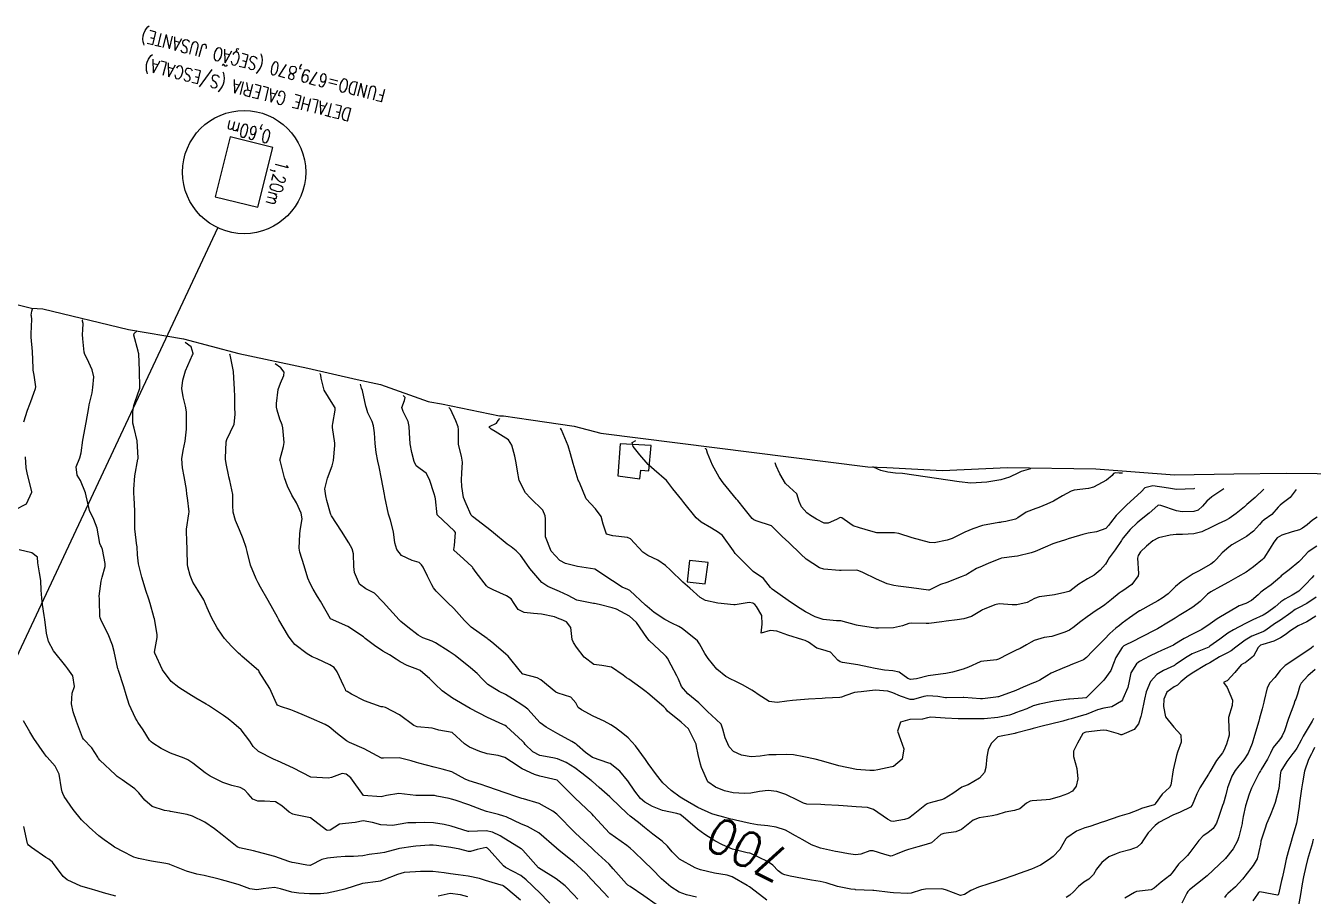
# Model space of a CAD drawing. Header units: metres. Extents: x 292545 to 299085, y 7450245 to 7463078.
# Drawn here: x 294397.5 to 294543.8, y 7462889 to 7462987.9 of the extents above; entities that cross this region are included whole.
import ezdxf
from ezdxf.enums import TextEntityAlignment as Align

# ---------------------------------------------------------------- set-up
doc = ezdxf.new("R2010")
doc.units = ezdxf.units.M
doc.linetypes.add('CONTINUO', pattern=[0])
for name, color, linetype in [('Area', 45, 'Continuous'), ('Cotas', 45, 'Continuous'), ('Curvas de Nivel 1m', 11, 'Continuous'), ('Curvas de Nivel 5m', 15, 'Continuous'), ('Edificações', 30, 'Continuous'), ('TEXTO', 45, 'Continuous')]:
    doc.layers.add(name, color=color, linetype=linetype)
doc.styles.add('ROMANS', font='romans', dxfattribs={"height": 0.2})
doc.styles.add('Style-STANDARD', font='STANDARD.shx')

msp = doc.modelspace()

# ---------------------------------------------------------------- linework, layer by layer
at = {"layer": 'Area'}
msp.add_polyline3d([(294394.2, 7462956.77, 695.41), (294398.17, 7462955.8, 693.97), (294399.43, 7462955.7, 694.21), (294409.19, 7462953.35, 696), (294415.43, 7462952.29, 697.08), (294421.71, 7462950.64, 697.96), (294429.56, 7462948.99, 699.71), (294435.18, 7462947.68, 708.13), (294437.82, 7462947.13, 702.59), (294443.23, 7462945.2, 702.52), (294443.41, 7462945.15, 702.93), (294444.75, 7462944.92, 702.47), (294451.34, 7462943.57, 703.69), (294451.79, 7462943.55, 703.84), (294454.92, 7462943.09, 704.79), (294459.82, 7462942.38, 704.98), (294462.86, 7462941.58, 705.54), (294493.19, 7462937.77, 708.47), (294495.36, 7462937.7, 714.99), (294501.69, 7462937.33, 716.15), (294509.09, 7462937.67, 708.37), (294519.13, 7462937.53, 707.79), (294528.05, 7462936.86, 707.13), (294534.79, 7462936.95, 713.58), (294540.73, 7462937.02, 704.06), (294547.81, 7462936.96, 722.73)], dxfattribs=at)
at = {"layer": 'Curvas de Nivel 1m', "flags": 128}
for points, elevation in [([(294397.29, 7462942.88), (294397.71, 7462944.18), (294397.96, 7462944.87), (294398.07, 7462945.2), (294398.42, 7462946.12), (294398.62, 7462946.67), (294398.64, 7462946.86), (294398.45, 7462948.18), (294398.35, 7462948.76), (294398.35, 7462948.86), (294398.35, 7462948.97), (294398.28, 7462950.86), (294398.13, 7462952.49), (294398.12, 7462952.87), (294398.18, 7462954.53), (294398.15, 7462954.87), (294398.13, 7462955), (294398.18, 7462955.45), (294398.26, 7462955.72)], 694), ([(294463.75, 7462888.82), (294462.52, 7462890.1), (294461.77, 7462890.91), (294461.19, 7462891.53), (294460.57, 7462892.13), (294459.79, 7462892.82), (294458.11, 7462894.16), (294457.82, 7462894.41), (294455.83, 7462896.18), (294454.51, 7462896.87), (294453.84, 7462897.16), (294452.1, 7462897.98), (294451.85, 7462898.07), (294451.24, 7462898.24), (294449.86, 7462898.59), (294449.35, 7462898.77), (294447.87, 7462899.33), (294446.31, 7462899.86), (294445.88, 7462900), (294445.63, 7462900.06), (294444.24, 7462900.32), (294443.94, 7462900.39), (294443.88, 7462900.4), (294443.82, 7462900.4), (294441.88, 7462900.39), (294441.84, 7462900.39), (294439.89, 7462900.64), (294438.49, 7462900.39), (294437.88, 7462900.27), (294435.88, 7462900.42), (294434.45, 7462902.43), (294433.91, 7462902.83), (294433.45, 7462902.9), (294432.25, 7462902.46), (294431.9, 7462902.39), (294429.9, 7462902.49), (294427.92, 7462903.5), (294426.12, 7462904.35), (294425.93, 7462904.43), (294425.66, 7462904.54), (294423.94, 7462905.4), (294423.34, 7462905.97), (294422.99, 7462906.57), (294421.97, 7462907.87), (294421.17, 7462908.59), (294420.52, 7462909.13), (294419.99, 7462909.51), (294418.27, 7462910.63), (294418, 7462910.8), (294416.83, 7462911.47), (294416.02, 7462911.96), (294414.89, 7462912.67), (294414.03, 7462913.37), (294413.06, 7462914.69), (294412.17, 7462916.6), (294412.15, 7462916.7), (294412.44, 7462918.35), (294412.45, 7462918.7), (294412.12, 7462920.47), (294412.08, 7462920.66), (294412.07, 7462920.7), (294411.64, 7462922.21), (294411.49, 7462922.71), (294411.16, 7462923.72), (294410.83, 7462924.72), (294410.68, 7462925.22), (294410.33, 7462926.72), (294410.2, 7462927.75), (294410.16, 7462928.67), (294410.15, 7462928.72), (294410.14, 7462928.79), (294409.92, 7462930.72), (294409.89, 7462932.36), (294409.89, 7462932.73), (294409.83, 7462934.28), (294409.8, 7462934.73), (294409.79, 7462935.23), (294409.89, 7462936.73), (294410.25, 7462938.64), (294410.27, 7462938.72), (294410.27, 7462938.78), (294410.17, 7462940.72), (294409.82, 7462942.17), (294409.69, 7462942.73), (294409.67, 7462944), (294409.8, 7462944.73), (294409.94, 7462945.2), (294410.43, 7462946.57), (294410.47, 7462946.68), (294410.48, 7462946.72), (294410.45, 7462948.72), (294410.35, 7462950.6), (294410.33, 7462950.72), (294410.29, 7462950.91), (294409.79, 7462952.73), (294409.82, 7462952.9), (294410.16, 7462953.2)], 696), ([(294469.15, 7462888.03), (294467.75, 7462889.02), (294466.18, 7462890.06), (294465.92, 7462890.22), (294465.77, 7462890.36), (294464.27, 7462892.09), (294463.79, 7462892.61), (294462.14, 7462894.11), (294461.82, 7462894.41), (294460.94, 7462895.24), (294459.99, 7462896.14), (294459.91, 7462896.22), (294459.83, 7462896.29), (294457.98, 7462898.16), (294457.85, 7462898.28), (294457.41, 7462898.62), (294455.87, 7462899.49), (294454.08, 7462900.01), (294453.88, 7462900.05), (294453.43, 7462900.21), (294451.89, 7462900.76), (294451.13, 7462901), (294449.89, 7462901.43), (294449.28, 7462901.64), (294447.9, 7462902.08), (294447.45, 7462902.28), (294445.91, 7462903.08), (294444.82, 7462903.41), (294443.92, 7462903.61), (294442.19, 7462904.09), (294441.93, 7462904.16), (294441.31, 7462904.36), (294439.94, 7462904.68), (294438.18, 7462904.64), (294437.94, 7462904.65), (294437.45, 7462904.9), (294435.95, 7462905.71), (294434.28, 7462906.44), (294433.95, 7462906.61), (294432.92, 7462907.41), (294431.97, 7462908.2), (294431.53, 7462908.47), (294429.98, 7462909.16), (294428.9, 7462909.6), (294428, 7462909.99), (294427.63, 7462910.15), (294426.44, 7462910.53), (294426.13, 7462910.67), (294426.01, 7462910.88), (294425.23, 7462912.55), (294424.05, 7462914.48), (294423.98, 7462914.56), (294422.07, 7462916.26), (294421.9, 7462916.41), (294421.7, 7462916.59), (294420.88, 7462917.39), (294420.09, 7462918.24), (294419.81, 7462918.61), (294419.25, 7462919.48), (294418.6, 7462920.63), (294418.13, 7462921.73), (294417.73, 7462922.63), (294417.05, 7462923.75), (294416.5, 7462924.65), (294416.18, 7462925.42), (294415.92, 7462926.38), (294415.88, 7462926.65), (294415.85, 7462928.3), (294415.84, 7462928.66), (294415.8, 7462929.08), (294415.78, 7462930.66), (294416.04, 7462932.43), (294416.06, 7462932.65), (294415.87, 7462934.25), (294415.81, 7462934.66), (294415.76, 7462935.19), (294415.49, 7462936.66), (294415.31, 7462937.65), (294415.26, 7462938.67), (294415.4, 7462939.61), (294415.64, 7462940.66), (294415.76, 7462942.04), (294415.78, 7462942.66), (294415.76, 7462944.02), (294415.66, 7462944.66), (294415.38, 7462945.7), (294415.26, 7462946.67), (294415.37, 7462947.59), (294415.67, 7462948.66), (294416.47, 7462950.49), (294416.53, 7462950.59), (294416.55, 7462950.65), (294416.3, 7462951.38), (294415.63, 7462951.88)], 697), ([(294473.75, 7462888.84), (294472.61, 7462889.12), (294471.75, 7462889.42), (294470.8, 7462890.01), (294469.77, 7462890.93), (294468.69, 7462892.03), (294467.8, 7462892.92), (294466.6, 7462894.06), (294466.18, 7462894.43), (294465.82, 7462894.71), (294463.89, 7462896.09), (294463.83, 7462896.14), (294462.03, 7462898.11), (294461.86, 7462898.29), (294459.92, 7462900.14), (294459.9, 7462900.16), (294459.88, 7462900.18), (294457.9, 7462902.16), (294455.91, 7462902.6), (294455.31, 7462902.8), (294453.92, 7462903.43), (294452.72, 7462904.22), (294451.94, 7462904.74), (294451.21, 7462904.97), (294449.94, 7462905.15), (294449.1, 7462905.42), (294447.95, 7462905.91), (294447.37, 7462906.29), (294445.97, 7462907.55), (294444.46, 7462907.82), (294443.97, 7462907.97), (294443.69, 7462908.05), (294441.97, 7462908.22), (294441.61, 7462908.35), (294439.99, 7462909.59), (294438.39, 7462910.39), (294438.08, 7462910.47), (294438, 7462910.48), (294437.9, 7462910.5), (294436.01, 7462911.17), (294434.52, 7462911.94), (294434.02, 7462912.22), (294433.9, 7462912.32), (294433.83, 7462912.44), (294433.65, 7462912.83), (294432.91, 7462914.46), (294432.55, 7462914.95), (294432.06, 7462915.26), (294430.63, 7462915.92), (294430.07, 7462916.17), (294429.5, 7462916.5), (294428.08, 7462917.58), (294427.65, 7462918.08), (294427.38, 7462918.52), (294426.27, 7462920.38), (294426.18, 7462920.54), (294426.16, 7462920.58), (294426.12, 7462920.68), (294425.06, 7462922.55), (294424.17, 7462924.07), (294423.93, 7462924.56), (294423.7, 7462925.04), (294423.03, 7462926.57), (294422.66, 7462928.13), (294422.56, 7462928.58), (294422.23, 7462929.56), (294421.79, 7462930.59), (294421.33, 7462931.67), (294421.07, 7462932.6), (294421.05, 7462933.38), (294421.05, 7462934.6), (294420.69, 7462936.22), (294420.6, 7462936.61), (294420.55, 7462936.85), (294420.33, 7462937.93), (294420.2, 7462938.61), (294420.19, 7462938.75), (294420.28, 7462940.61), (294420.37, 7462940.86), (294421.18, 7462942.59), (294421.3, 7462943.69), (294421.26, 7462944.59), (294421.27, 7462945.74), (294421.24, 7462946.59), (294421.17, 7462947.86), (294421.1, 7462948.59), (294420.76, 7462950.3), (294420.74, 7462950.46), (294420.73, 7462950.51), (294420.71, 7462950.54), (294420.68, 7462950.56)], 698), ([(294481.74, 7462888.51), (294479.92, 7462889.9), (294479.76, 7462890.01), (294479.48, 7462890.19), (294477.78, 7462891.18), (294477.22, 7462891.37), (294475.78, 7462891.59), (294474.2, 7462891.97), (294473.78, 7462892.1), (294473.57, 7462892.19), (294471.8, 7462893.17), (294470.96, 7462894), (294470.45, 7462894.65), (294469.82, 7462895.21), (294468.76, 7462896.03), (294467.84, 7462896.77), (294467.14, 7462897.35), (294466.21, 7462898.06), (294465.86, 7462898.35), (294464.05, 7462900.09), (294463.97, 7462900.18), (294463.88, 7462900.27), (294462.67, 7462901.33), (294461.9, 7462901.99), (294461.84, 7462902.05), (294461.78, 7462902.11), (294460.71, 7462902.93), (294459.92, 7462903.55), (294458.94, 7462904.15), (294457.94, 7462904.56), (294457.42, 7462904.68), (294455.94, 7462904.97), (294455.12, 7462905.37), (294454.28, 7462906.21), (294454.14, 7462906.39), (294453.96, 7462906.6), (294452.13, 7462908.23), (294451.97, 7462908.35), (294451.72, 7462908.49), (294449.99, 7462909.26), (294448, 7462910.28), (294446.01, 7462911.46), (294444.83, 7462912.31), (294444.03, 7462913.07), (294443.39, 7462913.69), (294442.64, 7462914.34), (294442.31, 7462914.6), (294442.06, 7462914.74), (294440.86, 7462915.17), (294440.07, 7462915.58), (294439.6, 7462915.9), (294438.83, 7462916.38), (294438.08, 7462916.81), (294437.13, 7462917.45), (294436.09, 7462918.26), (294435.89, 7462918.42), (294434.11, 7462919.6), (294432.12, 7462920.47), (294431.02, 7462922.48), (294430.68, 7462923.01), (294430.16, 7462923.85), (294429.81, 7462924.49), (294429.56, 7462925.11), (294429.14, 7462926.5), (294428.66, 7462928.06), (294428.58, 7462928.51), (294428.64, 7462930.11), (294428.69, 7462930.51), (294428.9, 7462931.86), (294428.79, 7462932.5), (294428.27, 7462933.65), (294427.73, 7462934.52), (294427.24, 7462935.58), (294426.91, 7462936.52), (294426.4, 7462938.47), (294426.39, 7462938.53), (294426.8, 7462940.07), (294426.88, 7462940.52), (294426.73, 7462942.18), (294426.63, 7462942.53), (294426.39, 7462943.19), (294426.07, 7462944.21), (294426.02, 7462944.54), (294426.01, 7462944.94), (294426.21, 7462946.53), (294426.44, 7462947.28), (294426.83, 7462948.15), (294426.89, 7462948.53), (294426.51, 7462949.02), (294425.85, 7462949.46)], 699), ([(294543.9, 7462925.42), (294543.66, 7462925.15), (294542.94, 7462924.39), (294542.17, 7462923.64), (294541.43, 7462923.17), (294540.61, 7462922.73), (294540.15, 7462922.41), (294539.49, 7462921.85), (294538.63, 7462921.21), (294538.33, 7462921.01), (294538.13, 7462920.92), (294536.97, 7462920.38), (294536.12, 7462919.96), (294534.75, 7462919.25), (294534.11, 7462918.85), (294533.2, 7462918.17), (294532.09, 7462917.36), (294531.94, 7462917.28), (294530.64, 7462916.75), (294530.08, 7462916.49), (294529.32, 7462916.07), (294528.25, 7462915.33), (294528.14, 7462915.25), (294528.06, 7462915.2), (294526.79, 7462914.61), (294526.05, 7462914.17), (294525.31, 7462913.36), (294524.85, 7462912.19), (294524.65, 7462911.37), (294524.29, 7462909.67), (294524.23, 7462909.38), (294523.98, 7462908.56), (294523.48, 7462907.89), (294522.32, 7462907.4), (294522.06, 7462907.31), (294521.97, 7462907.31), (294521.68, 7462907.4), (294520.37, 7462907.81), (294519.98, 7462907.85), (294519.62, 7462907.79), (294517.97, 7462907.6), (294517.85, 7462907.57), (294517.65, 7462907.45), (294517.04, 7462906.37), (294516.57, 7462905.46), (294516.56, 7462904.84), (294516.96, 7462903.46), (294517.08, 7462902.29), (294516.88, 7462901.46), (294516.45, 7462900.9), (294515.89, 7462900.59), (294515.06, 7462900.31), (294513.88, 7462899.96), (294513.48, 7462899.9), (294511.88, 7462899.82), (294511.64, 7462899.76), (294511.24, 7462899.53), (294510.49, 7462898.91), (294509.86, 7462898.72), (294508.81, 7462898.5), (294507.86, 7462898.22), (294507.32, 7462898.11), (294505.86, 7462897.88), (294505.16, 7462897.6), (294503.84, 7462896.56), (294503.2, 7462896.26), (294501.84, 7462896.09), (294501.51, 7462895.97), (294501.14, 7462895.65), (294500.44, 7462895.04), (294499.82, 7462894.83), (294498.9, 7462894.59), (294497.81, 7462894.26), (294497.37, 7462894.13), (294496.33, 7462893.7), (294495.97, 7462893.54), (294495.8, 7462893.53), (294495.15, 7462893.72), (294493.81, 7462894.12), (294493.43, 7462894.12), (294492.39, 7462893.75), (294491.8, 7462893.67), (294490.99, 7462893.77), (294489.81, 7462894.02), (294489.53, 7462894.06), (294487.81, 7462894.41), (294486.82, 7462894.81), (294485.83, 7462895.36), (294484.99, 7462895.84), (294483.84, 7462896.48), (294482.8, 7462896.82), (294481.84, 7462896.95), (294480.65, 7462897.08), (294479.85, 7462897.24), (294478.16, 7462897.61), (294477.85, 7462897.68), (294477.65, 7462897.72), (294476.85, 7462897.94), (294475.86, 7462898.21), (294475.48, 7462898.33), (294473.87, 7462899.06), (294472.27, 7462899.99), (294471.89, 7462900.23), (294470.84, 7462900.96), (294469.9, 7462901.85), (294469.76, 7462902.02), (294469.18, 7462902.76), (294468.24, 7462904.04), (294467.93, 7462904.49), (294466.81, 7462906.05), (294465.96, 7462906.96), (294465.35, 7462907.46), (294464.52, 7462908.08), (294463.98, 7462908.45), (294463.25, 7462908.84), (294461.99, 7462909.44), (294460.65, 7462910.13), (294460.29, 7462910.42), (294460.01, 7462910.92), (294459.45, 7462911.57), (294458.02, 7462912.04), (294457.73, 7462912.16), (294456.04, 7462913.56), (294455.63, 7462913.77), (294454.04, 7462914.19), (294454.01, 7462914.21), (294453.75, 7462914.51), (294452.32, 7462916.23), (294452.08, 7462916.47), (294450.69, 7462917.64), (294450.09, 7462918.14), (294450.03, 7462918.19), (294449.93, 7462918.25), (294448.11, 7462919.54), (294447.36, 7462920.29), (294446.14, 7462921.67), (294445.49, 7462922.31), (294444.16, 7462923.62), (294443.84, 7462924), (294443.65, 7462924.33), (294443.17, 7462925.34), (294442.66, 7462926.34), (294442.49, 7462926.64), (294442.2, 7462926.9), (294441.43, 7462927.13), (294440.21, 7462927.69), (294439.66, 7462928.38), (294439.46, 7462929.14), (294439.3, 7462930.38), (294438.94, 7462931.7), (294438.73, 7462932.39), (294438.32, 7462934.35), (294438.32, 7462934.39), (294438.29, 7462934.62), (294437.94, 7462936.4), (294437.68, 7462937.75), (294437.53, 7462938.4), (294437.31, 7462939.37), (294437.22, 7462940.41), (294437.14, 7462941.64), (294437.04, 7462942.41), (294436.88, 7462942.9), (294436.4, 7462943.9), (294436.22, 7462944.42), (294436.16, 7462944.67), (294435.77, 7462946.43), (294435.68, 7462946.68), (294435.56, 7462947.14)], 701), ([(294544.23, 7462928.76), (294543.26, 7462928.1), (294542.38, 7462927.16), (294542.3, 7462927.06), (294542.2, 7462926.95), (294541.07, 7462926.06), (294540.18, 7462925.37), (294540.1, 7462925.27), (294540.03, 7462925.19), (294539.03, 7462924.34), (294538.17, 7462923.74), (294537.86, 7462923.52), (294537.55, 7462923.22), (294536.81, 7462922.57), (294536.15, 7462922.24), (294535.41, 7462921.98), (294534.21, 7462921.26), (294534.13, 7462921.21), (294532.9, 7462920.49), (294532.12, 7462919.91), (294531.18, 7462919.29), (294530.11, 7462918.76), (294529.16, 7462918.26), (294528.1, 7462917.6), (294527.93, 7462917.5), (294527.6, 7462917.33), (294526.56, 7462916.87), (294526.08, 7462916.66), (294525.2, 7462916.24), (294524.07, 7462915.65), (294523.91, 7462915.54), (294523.74, 7462915.38), (294523.11, 7462914.33), (294522.89, 7462913.39), (294522.75, 7462912.68), (294522.2, 7462911.4), (294522.14, 7462911.28), (294522.02, 7462911.12), (294520.92, 7462910.5), (294520.01, 7462910.35), (294519.29, 7462910.15), (294518, 7462909.6), (294517.88, 7462909.57), (294517.46, 7462909.46), (294516.33, 7462909.13), (294515.99, 7462909.03), (294515.36, 7462908.85), (294513.98, 7462908.53), (294513.15, 7462908.34), (294511.98, 7462908.01), (294511.6, 7462907.9), (294510.14, 7462907.54), (294510.02, 7462907.5), (294509.97, 7462907.48), (294509.9, 7462907.46), (294507.97, 7462907.09), (294507.23, 7462906.3), (294506.88, 7462905.58), (294506.71, 7462904.82), (294506.61, 7462903.58), (294506.47, 7462903.04), (294505.91, 7462902.36), (294504.61, 7462901.61), (294504.09, 7462901.43), (294503.9, 7462901.34), (294502.88, 7462900.63), (294501.88, 7462900.04), (294501.59, 7462899.93), (294500.56, 7462899.65), (294500.03, 7462899.5), (294499.87, 7462899.42), (294498.37, 7462898.2), (294497.85, 7462897.84), (294497.75, 7462897.79), (294497.38, 7462897.69), (294496.1, 7462897.46), (294495.85, 7462897.49), (294495.43, 7462897.71), (294493.86, 7462898.8), (294493.16, 7462899.03), (294491.87, 7462899.13), (294490.4, 7462899.24), (294489.88, 7462899.27), (294488.33, 7462899.34), (294487.88, 7462899.37), (294486.27, 7462899.44), (294485.88, 7462899.53), (294485.3, 7462899.84), (294483.89, 7462900.53), (294482.88, 7462900.86), (294481.89, 7462900.98), (294480.91, 7462900.88), (294479.89, 7462900.68), (294479.17, 7462900.63), (294477.89, 7462900.72), (294476.91, 7462900.95), (294475.9, 7462901.36), (294475.02, 7462901.96), (294474.29, 7462903.6), (294474.19, 7462903.97), (294473.94, 7462905.08), (294473.75, 7462905.97), (294473.68, 7462906.25), (294472.83, 7462907.98), (294471.98, 7462908.74), (294470.43, 7462910.01), (294470.23, 7462910.24), (294470.01, 7462910.5), (294468.22, 7462912.04), (294468.02, 7462912.2), (294467.42, 7462912.66), (294466.04, 7462913.62), (294465.77, 7462913.79), (294465.39, 7462914.07), (294464.06, 7462915.01), (294462.97, 7462915.19), (294462.06, 7462915.28), (294460.97, 7462916.12), (294460.08, 7462917.28), (294459.76, 7462917.8), (294459.62, 7462918.14), (294459.45, 7462919.49), (294458.95, 7462920.15), (294458.36, 7462920.39), (294458.13, 7462920.48), (294457.6, 7462920.7), (294456.13, 7462921.01), (294455.22, 7462921.1), (294454.13, 7462921.22), (294453.47, 7462921.55), (294453.03, 7462922.22), (294452.68, 7462922.75), (294452.15, 7462923.1), (294450.62, 7462923.79), (294450.16, 7462923.99), (294450, 7462924.09), (294449.85, 7462924.25), (294448.71, 7462925.74), (294448.3, 7462926.28), (294448.26, 7462926.34), (294448.19, 7462926.42), (294446.83, 7462927.67), (294446.21, 7462928.24), (294446.17, 7462928.3), (294446.15, 7462928.36), (294446.22, 7462928.8), (294446.33, 7462930.3), (294446.24, 7462930.46), (294444.26, 7462932.32), (294444.08, 7462934.12), (294444.04, 7462934.32), (294443.93, 7462934.68), (294443.4, 7462936.33), (294443.02, 7462937.04), (294442.32, 7462937.52), (294441.86, 7462937.87), (294441.65, 7462938.35), (294441.38, 7462939.39), (294441.18, 7462940.36), (294441.13, 7462941.61), (294441.09, 7462942.36), (294440.95, 7462942.92), (294440.4, 7462944.06), (294440.28, 7462944.37), (294440.26, 7462944.52), (294440.56, 7462945.29), (294440.64, 7462945.62), (294440.39, 7462945.87)], 702), ([(294544.26, 7462932.04), (294543.72, 7462931.68), (294543.13, 7462931.15), (294542.62, 7462930.78), (294542.25, 7462930.6), (294541.44, 7462930.37), (294540.24, 7462929.99), (294539.74, 7462929.69), (294539.34, 7462929.2), (294538.92, 7462928.5), (294538.21, 7462927.37), (294538.13, 7462927.29), (294538.05, 7462927.21), (294537.03, 7462926.39), (294536.19, 7462925.79), (294535.26, 7462925.24), (294534.18, 7462924.67), (294533.27, 7462924.17), (294532.17, 7462923.57), (294531.8, 7462923.29), (294530.99, 7462922.46), (294530.14, 7462921.82), (294529.82, 7462921.63), (294529.33, 7462921.32), (294528.6, 7462920.86), (294528.13, 7462920.56), (294527.36, 7462920.1), (294526.11, 7462919.35), (294524.1, 7462918.32), (294523.49, 7462917.99), (294522.31, 7462917.4), (294522.17, 7462917.32), (294522.09, 7462917.23), (294521.38, 7462916.1), (294521.11, 7462915.41), (294520.83, 7462914.63), (294520.04, 7462913.51), (294519.96, 7462913.42), (294518.02, 7462911.5), (294517.99, 7462911.49), (294517.61, 7462911.45), (294516.12, 7462911.37), (294516.02, 7462911.36), (294514.39, 7462911.12), (294514.02, 7462911.05), (294512.73, 7462910.79), (294512.01, 7462910.58), (294511.26, 7462910.27), (294510, 7462909.79), (294509.82, 7462909.72), (294509.31, 7462909.55), (294507.99, 7462909.28), (294506.44, 7462909.13), (294505.99, 7462909.11), (294504.46, 7462909.13), (294503.99, 7462909.12), (294503.48, 7462909.11), (294501.99, 7462909.19), (294500.35, 7462909.3), (294499.99, 7462909.25), (294499.41, 7462909.1), (294497.99, 7462909.03), (294496.92, 7462908.76), (294496.57, 7462907.7), (294496.9, 7462906.77), (294497.29, 7462905.7), (294497.09, 7462904.54), (294496.13, 7462903.71), (294495.96, 7462903.67), (294495.92, 7462903.66), (294494.34, 7462903.31), (294493.92, 7462903.25), (294493.42, 7462903.24), (294491.92, 7462903.36), (294489.92, 7462903.78), (294487.93, 7462904.36), (294487.21, 7462904.53), (294485.94, 7462904.8), (294484.77, 7462905.01), (294483.94, 7462905.07), (294482.77, 7462905.04), (294481.94, 7462905.01), (294480.95, 7462904.88), (294479.94, 7462904.81), (294478.86, 7462904.99), (294477.94, 7462905.39), (294477.45, 7462905.93), (294476.98, 7462906.95), (294476.74, 7462907.94), (294476.54, 7462908.5), (294475.98, 7462909.05), (294475, 7462909.96), (294474.01, 7462910.93), (294472.75, 7462911.98), (294472.03, 7462912.79), (294471.67, 7462913.62), (294471.51, 7462914), (294470.85, 7462915.22), (294470.42, 7462916.01), (294470.28, 7462916.22), (294470.08, 7462916.41), (294468.34, 7462918.04), (294468.1, 7462918.35), (294466.92, 7462920.05), (294466.12, 7462920.77), (294464.65, 7462921.57), (294464.14, 7462921.75), (294462.67, 7462922.1), (294462.14, 7462922.21), (294462.03, 7462922.22), (294460.15, 7462922.59), (294459.13, 7462923.12), (294458.16, 7462923.59), (294456.82, 7462924.17), (294456.17, 7462924.63), (294454.79, 7462926.19), (294454.2, 7462927.08), (294453.73, 7462927.73), (294453.22, 7462928.21), (294452.67, 7462928.67), (294452.22, 7462928.98), (294450.67, 7462930.25), (294450.24, 7462930.61), (294448.91, 7462931.61), (294448.26, 7462932.12), (294448.14, 7462932.27), (294447.54, 7462933.54), (294447.25, 7462934.29), (294447.05, 7462935.54), (294447.03, 7462936.29), (294447.05, 7462937.02), (294447.13, 7462938.29), (294447.03, 7462938.98), (294446.68, 7462940.3), (294446.68, 7462942), (294446.63, 7462942.3), (294446.39, 7462942.98), (294445.78, 7462944.31), (294445.57, 7462944.52)], 703), ([(294541.88, 7462935.17), (294541.2, 7462934.26), (294540.28, 7462933.61), (294540.05, 7462933.42), (294539.85, 7462933.19), (294539.1, 7462932.36), (294538.26, 7462931.73), (294537.97, 7462931.5), (294537.73, 7462931.22), (294537.03, 7462930.43), (294536.24, 7462929.86), (294535.16, 7462929.25), (294534.59, 7462928.89), (294534.22, 7462928.64), (294533.48, 7462928), (294532.81, 7462927.27), (294532.52, 7462926.96), (294532.2, 7462926.7), (294530.78, 7462925.89), (294530.19, 7462925.58), (294529.72, 7462925.31), (294528.8, 7462924.7), (294528.17, 7462924.17), (294527.76, 7462923.74), (294527.34, 7462923.34), (294526.66, 7462922.84), (294526.15, 7462922.54), (294525.39, 7462922.11), (294524.13, 7462921.41), (294524.11, 7462921.4), (294524.09, 7462921.38), (294522.93, 7462920.59), (294522.12, 7462919.98), (294521.8, 7462919.72), (294521.4, 7462919.41), (294520.71, 7462918.81), (294520.1, 7462918.17), (294519.36, 7462917.43), (294518.72, 7462916.8), (294518.07, 7462916.1), (294517.7, 7462915.82), (294516.78, 7462915.46), (294516.28, 7462915.25), (294516.06, 7462915.15), (294515.54, 7462914.96), (294514.05, 7462914.32), (294513.55, 7462914), (294512.75, 7462913.51), (294512.26, 7462913.3), (294512.04, 7462913.21), (294510.87, 7462912.7), (294510.03, 7462912.34), (294508.07, 7462911.62), (294508.02, 7462911.61), (294507.99, 7462911.61), (294507.76, 7462911.57), (294506.22, 7462911.39), (294506.02, 7462911.39), (294504.1, 7462911.53), (294504.02, 7462911.53), (294502.15, 7462911.5), (294502.02, 7462911.51), (294501.15, 7462911.65), (294500.02, 7462911.74), (294499.55, 7462911.67), (294498.39, 7462911.31), (294498.02, 7462911.33), (294496.93, 7462911.7), (294496.03, 7462912.09), (294495.49, 7462912.26), (294494.03, 7462912.37), (294492.45, 7462912.18), (294492.03, 7462912.14), (294491.68, 7462912.11), (294490.7, 7462911.77), (294490.23, 7462911.57), (294490.02, 7462911.53), (294488.36, 7462911.45), (294488.02, 7462911.43), (294486.48, 7462911.35), (294486.02, 7462911.32), (294484.66, 7462911.19), (294484.01, 7462911.12), (294482.9, 7462910.97), (294482.01, 7462911.1), (294480.73, 7462911.89), (294480.33, 7462912.2), (294480.03, 7462912.37), (294479.02, 7462912.93), (294478.04, 7462913.44), (294477.71, 7462913.59), (294477.08, 7462913.93), (294476.06, 7462914.77), (294475.04, 7462915.96), (294474.67, 7462916.55), (294474.09, 7462917.65), (294473.83, 7462917.97), (294472.11, 7462919.37), (294471.73, 7462919.61), (294470.93, 7462920.01), (294470.12, 7462920.42), (294468.94, 7462921.22), (294468.14, 7462921.87), (294467.95, 7462922.04), (294466.16, 7462923.69), (294465.92, 7462923.83), (294465.3, 7462924.07), (294464.17, 7462924.79), (294462.19, 7462926.11), (294460.2, 7462926.42), (294458.84, 7462926.79), (294458.2, 7462927.12), (294457.22, 7462928.17), (294456.59, 7462929.81), (294456.56, 7462930.18), (294456.58, 7462931.85), (294456.54, 7462932.18), (294456.27, 7462932.82), (294454.85, 7462934.19), (294454.29, 7462934.8), (294453.59, 7462936.21), (294453.38, 7462937.27), (294453.25, 7462938.22), (294453.08, 7462938.96), (294452.73, 7462940.22), (294452.36, 7462940.84), (294450.85, 7462941.77), (294450.38, 7462942.05), (294450.18, 7462942.25), (294450.22, 7462942.33), (294450.99, 7462942.71), (294451.19, 7462943.04), (294451.39, 7462943.24)], 704), ([(294533.65, 7462935.27), (294532.85, 7462934.72), (294532.29, 7462934.34), (294531.73, 7462933.84), (294531.22, 7462933.29), (294530.73, 7462932.84), (294530.27, 7462932.68), (294528.93, 7462932.66), (294528.27, 7462932.77), (294526.5, 7462933.35), (294526.28, 7462933.39), (294526.18, 7462933.35), (294525.16, 7462932.48), (294524.26, 7462931.77), (294524.04, 7462931.59), (294523.8, 7462931.38), (294523.01, 7462930.63), (294522.24, 7462929.7), (294522.11, 7462929.52), (294522.03, 7462929.4), (294521.3, 7462928.33), (294520.64, 7462927.42), (294520.48, 7462927.14), (294520.2, 7462926.69), (294519.61, 7462926.01), (294518.91, 7462925.44), (294518.18, 7462925.02), (294517.19, 7462924.44), (294516.16, 7462923.64), (294516.06, 7462923.58), (294515.6, 7462923.48), (294514.43, 7462923.22), (294514.16, 7462923.18), (294512.67, 7462923), (294512.15, 7462922.79), (294511.32, 7462922.35), (294510.14, 7462922.09), (294509.6, 7462922.09), (294508.14, 7462922.18), (294507.63, 7462922.08), (294506.43, 7462921.59), (294506.23, 7462921.5), (294506.14, 7462921.45), (294504.97, 7462920.76), (294504.13, 7462920.47), (294503.37, 7462920.37), (294502.12, 7462920.21), (294501.62, 7462920.15), (294500.12, 7462919.97), (294499.83, 7462919.95), (294498.12, 7462919.99), (294497.85, 7462919.96), (294497.16, 7462919.69), (294496.11, 7462919.47), (294494.4, 7462919.44), (294494.11, 7462919.44), (294493.83, 7462919.45), (294492.11, 7462919.71), (294491.91, 7462919.76), (294490.12, 7462920.27), (294489.63, 7462920.27), (294488.12, 7462920.4), (294487.22, 7462920.72), (294486.13, 7462921.28), (294485.23, 7462921.84), (294484.15, 7462922.58), (294482.32, 7462923.87), (294482.16, 7462924.05), (294481.35, 7462925.06), (294480.18, 7462925.87), (294480.14, 7462925.9), (294478.21, 7462927.83), (294478.13, 7462927.92), (294477.94, 7462928.2), (294476.67, 7462929.94), (294476.24, 7462930.29), (294475.43, 7462930.77), (294474.26, 7462931.48), (294473.68, 7462931.98), (294472.28, 7462933.72), (294472.07, 7462933.99), (294471.03, 7462935.27), (294470.47, 7462936.01), (294470.31, 7462936.19), (294468.92, 7462937.43), (294468.33, 7462937.96), (294468.25, 7462938.04), (294467.28, 7462939.11), (294466.52, 7462940.06), (294466.44, 7462940.54), (294466.82, 7462940.76)], 706), ([(294530.33, 7462935.3), (294530.32, 7462935.29), (294530.27, 7462935.27), (294528.3, 7462935.18), (294527.39, 7462935.34), (294525.61, 7462935.59), (294524.68, 7462935.37), (294524.3, 7462934.97), (294522.61, 7462933.4), (294522.44, 7462933.24), (294522.28, 7462933.09), (294521.43, 7462932.24), (294520.78, 7462931.41), (294520.57, 7462931.1), (294520.25, 7462930.76), (294519.18, 7462930.37), (294518.24, 7462930.23), (294517.63, 7462930.06), (294516.23, 7462929.65), (294516.09, 7462929.61), (294515.66, 7462929.48), (294514.58, 7462929.14), (294514.23, 7462929.01), (294513.35, 7462928.63), (294512.22, 7462928.14), (294511.76, 7462927.98), (294510.21, 7462927.61), (294509.86, 7462927.55), (294508.4, 7462927.37), (294508.21, 7462927.32), (294506.97, 7462926.81), (294506.2, 7462926.48), (294505.57, 7462926.21), (294504.58, 7462925.61), (294504.33, 7462925.46), (294504.18, 7462925.4), (294503.8, 7462925.24), (294502.17, 7462924.63), (294501.45, 7462924.37), (294500.16, 7462923.74), (294500.1, 7462923.73), (294498.17, 7462924), (294496.66, 7462924.19), (294496.17, 7462924.27), (294495.41, 7462924.48), (294494.18, 7462924.98), (294492.63, 7462925.75), (294492.19, 7462925.95), (294491.94, 7462926), (294490.19, 7462925.99), (294489.98, 7462925.99), (294488.19, 7462926.13), (294487.71, 7462926.29), (294486.2, 7462927.28), (294485.6, 7462927.84), (294484.23, 7462929.15), (294483.48, 7462929.86), (294482.25, 7462931.05), (294480.53, 7462931.62), (294480.26, 7462931.74), (294480.07, 7462931.9), (294479.14, 7462933.04), (294478.44, 7462933.92), (294478.28, 7462934.1), (294476.76, 7462935.94), (294476.31, 7462936.57), (294475.54, 7462937.95), (294474.99, 7462939.32), (294474.86, 7462939.71), (294474.8, 7462939.82), (294474.76, 7462939.86), (294474.75, 7462939.89)], 707), ([(294396.26, 7462932.89), (294397.59, 7462933.56), (294398.21, 7462934.87), (294398.21, 7462934.96), (294397.7, 7462936.88), (294397.55, 7462937.65), (294397.46, 7462938.88)], 694), ([(294522.13, 7462937.03), (294521.76, 7462937.04), (294521.34, 7462937.07), (294521.11, 7462937.01), (294520.96, 7462936.77), (294520.31, 7462936.23), (294518.86, 7462935.44), (294518.3, 7462935.28), (294516.67, 7462935.1), (294516.3, 7462935), (294515.32, 7462934.45), (294514.29, 7462933.85), (294513.55, 7462933.5), (294512.65, 7462933.15), (294512.28, 7462933.03), (294511.21, 7462932.59), (294510.26, 7462931.97), (294509.98, 7462931.82), (294508.89, 7462931.55), (294508.35, 7462931.46), (294508.25, 7462931.44), (294508.11, 7462931.42), (294506.25, 7462931.11), (294505.13, 7462930.72), (294504.24, 7462930.32), (294502.77, 7462929.63), (294502.23, 7462929.42), (294500.76, 7462929.12), (294500.23, 7462929.15), (294498.23, 7462929.68), (294496.71, 7462930.17), (294496.24, 7462930.25), (294495.7, 7462930.25), (294494.24, 7462930.27), (294493.55, 7462930.43), (294492.24, 7462930.81), (294491.52, 7462931.04), (294490.52, 7462931.78), (294490.26, 7462931.96), (294490.05, 7462931.99), (294489.63, 7462931.79), (294488.71, 7462931.34), (294488.26, 7462931.37), (294487.37, 7462931.81), (294486.69, 7462932.24), (294486.27, 7462932.53), (294485.66, 7462933.21), (294485.41, 7462933.83), (294485.14, 7462934.68), (294484.3, 7462935.45), (294483.86, 7462935.85), (294483.2, 7462936.98), (294482.79, 7462937.87), (294482.67, 7462938.2)], 708), ([(294511.7, 7462937.53), (294510.64, 7462937.22), (294510.32, 7462937.08), (294509.29, 7462936.57), (294508.31, 7462936.27), (294506.74, 7462936.02), (294504.92, 7462935.91), (294503.57, 7462936.04), (294497.14, 7462936.99), (294496.33, 7462937.04), (294495.47, 7462937.15), (294494.7, 7462937.36), (294494.33, 7462937.5), (294493.78, 7462937.74)], 709), ([(294457.08, 7462888.17), (294455.76, 7462889.51), (294455.41, 7462889.84), (294455.04, 7462890.19), (294454.38, 7462890.81), (294453.77, 7462891.3), (294452.04, 7462892.23), (294451.79, 7462892.43), (294450.18, 7462894.25), (294449.99, 7462894.44), (294449.82, 7462894.48), (294448.81, 7462894.27), (294448.06, 7462894.03), (294447.81, 7462894.03), (294446.85, 7462894.29), (294445.81, 7462894.5), (294444.2, 7462894.71), (294443.82, 7462894.75), (294443.39, 7462894.76), (294441.82, 7462894.65), (294441.55, 7462894.62), (294439.99, 7462894.37), (294439.84, 7462894.34), (294439.81, 7462894.34), (294438.26, 7462893.94), (294437.8, 7462893.86), (294436.52, 7462893.69), (294435.8, 7462893.55), (294434.77, 7462893.46), (294433.8, 7462893.46), (294432.85, 7462893.4), (294431.8, 7462893.28), (294431.15, 7462893.12), (294429.89, 7462892.49), (294429.83, 7462892.46), (294429.79, 7462892.45), (294429.45, 7462892.5), (294428.03, 7462892.75), (294427.8, 7462892.79), (294427.41, 7462892.92), (294425.8, 7462893.49), (294424.53, 7462893.82), (294423.81, 7462894.02), (294423.37, 7462894.12), (294421.81, 7462894.46), (294421.52, 7462894.59), (294419.83, 7462895.95), (294418.97, 7462896.62), (294417.84, 7462897.37), (294416.45, 7462898.05), (294415.86, 7462898.24), (294413.94, 7462898.6), (294413.86, 7462898.62), (294413.28, 7462898.69), (294411.87, 7462899.16), (294411.05, 7462899.89), (294410.36, 7462900.72), (294409.89, 7462901.15), (294408.45, 7462902.2), (294407.91, 7462902.58), (294407.71, 7462902.75), (294405.93, 7462904.44), (294405.78, 7462904.62), (294405.68, 7462904.77), (294405, 7462905.84), (294404.05, 7462906.8), (294403.96, 7462906.98), (294403.28, 7462908.81), (294402.91, 7462909.9), (294402.69, 7462910.81), (294402.77, 7462912.05), (294403.04, 7462912.81), (294402.85, 7462914), (294402.3, 7462914.82), (294402.06, 7462915.09), (294400.66, 7462916.83), (294400.09, 7462917.91), (294399.86, 7462918.84), (294399.66, 7462920.39), (294399.59, 7462920.85), (294399.39, 7462922.11), (294399.33, 7462922.85), (294399.27, 7462923.73), (294399.22, 7462924.85), (294399.05, 7462925.73), (294398.86, 7462926.86), (294398.84, 7462927.5), (294398.2, 7462927.97), (294396.77, 7462928.32)], 694), ([(294544.13, 7462920.77), (294543.11, 7462920.16), (294542.12, 7462919.7), (294541.27, 7462919.17), (294540.63, 7462918.66), (294540.1, 7462918.33), (294539.34, 7462917.96), (294538.1, 7462917.57), (294537.83, 7462917.48), (294537.57, 7462917.22), (294537.05, 7462916.25), (294536.07, 7462915.48), (294535.9, 7462915.4), (294535.64, 7462915.24), (294534.93, 7462914.38), (294534.04, 7462913.45), (294533.91, 7462913.39), (294533.64, 7462913.26), (294534.03, 7462912.67), (294534.66, 7462911.25), (294534.62, 7462910.64), (294534.21, 7462909.26), (294534.19, 7462909.06), (294534.25, 7462907.26), (294534.21, 7462907.01), (294533.96, 7462906.26), (294533.68, 7462905.52), (294533.51, 7462905.26), (294532.81, 7462904.39), (294532.17, 7462903.28), (294532.09, 7462903.11), (294531.92, 7462902.84), (294530.95, 7462901.29), (294530.61, 7462900.58), (294530.08, 7462899.31), (294529.87, 7462899.09), (294528.69, 7462898.5), (294527.86, 7462898.17), (294526.29, 7462897.35), (294525.85, 7462897.01), (294525.06, 7462896.15), (294524.52, 7462895.37), (294524.26, 7462894.94), (294523.82, 7462894.53), (294522.99, 7462894.22), (294521.81, 7462893.92), (294521.42, 7462893.79), (294520.61, 7462893.42), (294519.8, 7462892.81), (294519.21, 7462892.02), (294518.85, 7462891.44), (294518.32, 7462890.9), (294517.77, 7462890.56), (294517.14, 7462890.08), (294516.56, 7462889.46), (294516.15, 7462889.07), (294515.75, 7462888.8)], 699), ([(294543.86, 7462917.37), (294543.57, 7462917.15), (294542.07, 7462916.11), (294540.63, 7462915.18), (294540.06, 7462914.63), (294539.44, 7462913.81), (294538.9, 7462913.2), (294538.58, 7462912.66), (294538.25, 7462911.21), (294538.21, 7462911.01), (294538, 7462910.25), (294537.72, 7462909.21), (294537.63, 7462908.86), (294537.16, 7462907.22), (294536.87, 7462906.32), (294536.42, 7462905.23), (294535.94, 7462904.47), (294535.38, 7462903.79), (294534.95, 7462903.25), (294534.57, 7462902.6), (294534.08, 7462901.26), (294534.04, 7462901.11), (294533.89, 7462900.49), (294533.61, 7462899.53), (294533.52, 7462899.26), (294533.1, 7462898.03), (294532.83, 7462897.27), (294532.46, 7462896.66), (294531.84, 7462896.15), (294531.31, 7462895.81), (294530.82, 7462895.3), (294529.81, 7462893.92), (294529.54, 7462893.57), (294529.26, 7462893.32), (294528.51, 7462892.61), (294527.79, 7462891.6), (294527.54, 7462891.33), (294526.55, 7462890.56), (294525.76, 7462889.87), (294525.42, 7462889.7), (294523.75, 7462889.49), (294523.67, 7462889.47), (294523.51, 7462889.38), (294522.4, 7462888.74)], 698), ([(294544.06, 7462914.71), (294543.21, 7462913.99), (294542.45, 7462913.16), (294542.31, 7462912.88), (294542.02, 7462911.91), (294541.83, 7462911.35), (294541.75, 7462911.16), (294541.6, 7462910.75), (294541.03, 7462909.17), (294540.55, 7462907.75), (294540.3, 7462907.19), (294540.17, 7462906.99), (294539.97, 7462906.75), (294539.28, 7462905.87), (294538.95, 7462905.2), (294538.62, 7462904.52), (294537.92, 7462903.38), (294537.82, 7462903.21), (294537.68, 7462902.98), (294536.82, 7462901.23), (294536.55, 7462900.57), (294536.14, 7462899.24), (294535.86, 7462898.01), (294535.75, 7462897.35), (294535.73, 7462897.24), (294535.36, 7462895.72), (294535.21, 7462895.25), (294534.73, 7462894.33), (294533.84, 7462893.26), (294533.82, 7462893.24), (294533.8, 7462893.22), (294531.78, 7462891.29), (294530.66, 7462890.41), (294529.76, 7462889.7), (294529.56, 7462889.51), (294529.45, 7462889.31), (294528.88, 7462888.18)], 697), ([(294453.75, 7462888.52), (294452.07, 7462889.92), (294451.76, 7462890.16), (294451.72, 7462890.19), (294451.54, 7462890.23), (294450.13, 7462890.62), (294449.77, 7462890.75), (294449.07, 7462890.97), (294447.77, 7462891.23), (294446.66, 7462891.41), (294445.78, 7462891.52), (294445.07, 7462891.61), (294443.78, 7462891.76), (294442.36, 7462891.77), (294441.78, 7462891.75), (294440.5, 7462891.64), (294439.77, 7462891.43), (294438.2, 7462890.82), (294437.77, 7462890.67), (294437.55, 7462890.62), (294435.76, 7462890.42), (294433.76, 7462889.76), (294432.83, 7462889.53), (294431.75, 7462889.31), (294431.01, 7462889.22), (294429.75, 7462889.23), (294428.54, 7462889.3), (294427.75, 7462889.43), (294426.47, 7462889.81), (294425.76, 7462889.94), (294424.5, 7462889.81), (294423.75, 7462889.69), (294422.99, 7462889.81), (294421.76, 7462890.26), (294420.58, 7462890.6), (294419.77, 7462890.82), (294419.47, 7462890.91), (294417.77, 7462891.31), (294416.95, 7462891.47), (294415.78, 7462891.8), (294413.89, 7462892.58), (294413.79, 7462892.61), (294413.42, 7462892.68), (294411.8, 7462892.94), (294410.3, 7462893.23), (294409.8, 7462893.4), (294408.47, 7462894.08), (294407.81, 7462894.41), (294407.6, 7462894.54), (294407.27, 7462894.76), (294406.4, 7462895.36), (294405.82, 7462895.82), (294404.71, 7462896.79), (294403.85, 7462897.64), (294402.88, 7462898.81), (294401.88, 7462900.31), (294401.71, 7462900.65), (294401.64, 7462900.82), (294401.56, 7462901.16), (294401.32, 7462902.83), (294400.83, 7462903.74), (294399.93, 7462904.76), (294399.86, 7462904.85), (294399.64, 7462905.14), (294398.43, 7462906.87), (294397.96, 7462907.63), (294397.24, 7462908.88)], 693), ([(294543.86, 7462909.14), (294543.71, 7462908.87), (294542.69, 7462907.16), (294542.44, 7462906.69), (294541.95, 7462905.77), (294541.71, 7462905.41), (294541.52, 7462905.17), (294540.84, 7462904.28), (294540.14, 7462903.19), (294540.09, 7462903.02), (294539.9, 7462901.19), (294539.48, 7462899.6), (294539.34, 7462899.2), (294538.91, 7462898.15), (294538.53, 7462897.2), (294538.37, 7462896.68), (294537.87, 7462895.21), (294537.86, 7462895.17), (294537.82, 7462894.89), (294537.44, 7462893.22), (294537.01, 7462892.44), (294536.05, 7462891.24), (294535.93, 7462891.09), (294535.78, 7462890.89), (294534.97, 7462890.04), (294534.11, 7462889.26), (294533.92, 7462889.08), (294533.75, 7462888.83)], 696), ([(294407.74, 7462888.96), (294406.33, 7462889.36), (294405.75, 7462889.54), (294404.73, 7462889.82), (294403.76, 7462890.11), (294402.23, 7462890.82), (294401.77, 7462891.2), (294400.56, 7462892.84), (294400.12, 7462893.17), (294399.8, 7462893.36), (294398.16, 7462894.51), (294397.81, 7462894.78), (294397.75, 7462894.87), (294397.72, 7462894.97), (294397.3, 7462896.88)], 692), ([(294543.83, 7462895.44), (294543.77, 7462895.2), (294543.75, 7462895.14), (294543.72, 7462895.04), (294543.18, 7462893.15), (294542.97, 7462892.33), (294542.73, 7462891.16), (294542.58, 7462890.35), (294542.38, 7462889.16), (294542.06, 7462887.49)], 694), ([(294447.75, 7462888.88), (294446.91, 7462889.13), (294445.75, 7462889.26), (294444.38, 7462888.95)], 692)]:
    msp.add_lwpolyline(points, dxfattribs=dict(at, elevation=elevation))
at = {"layer": 'Curvas de Nivel 5m', "flags": 128}
for points, elevation in [([(294460.25, 7462888.63), (294459.75, 7462889.17), (294458.79, 7462890.15), (294457.77, 7462890.95), (294455.78, 7462892.18), (294454.01, 7462894.21), (294453.9, 7462894.3), (294453.81, 7462894.35), (294453.49, 7462894.54), (294451.83, 7462895.55), (294451.41, 7462895.82), (294450.55, 7462896.24), (294449.83, 7462896.38), (294447.86, 7462896.31), (294447.83, 7462896.31), (294447.79, 7462896.33), (294445.84, 7462896.91), (294445.06, 7462897.1), (294443.85, 7462897.31), (294442.85, 7462897.34), (294441.85, 7462897.32), (294440.92, 7462897.29), (294439.84, 7462897.12), (294439.21, 7462897.01), (294437.84, 7462897.08), (294436.92, 7462897.33), (294435.85, 7462897.51), (294434.94, 7462897.34), (294433.84, 7462897.22), (294433.15, 7462897.15), (294432.1, 7462896.47), (294431.83, 7462896.42), (294431.68, 7462896.47), (294429.85, 7462897.87), (294428.15, 7462898.22), (294427.86, 7462898.29), (294427.46, 7462898.52), (294426.59, 7462899.25), (294425.87, 7462899.69), (294424.65, 7462899.78), (294423.87, 7462899.76), (294423.31, 7462900), (294422.78, 7462900.58), (294422.36, 7462901.05), (294421.89, 7462901.31), (294420.93, 7462901.56), (294419.9, 7462901.9), (294418.47, 7462902.62), (294417.91, 7462903), (294416.49, 7462904.09), (294415.93, 7462904.47), (294415.49, 7462904.66), (294413.94, 7462905.22), (294412.88, 7462905.76), (294411.95, 7462906.34), (294411.75, 7462906.5), (294411.56, 7462906.71), (294410.83, 7462907.86), (294410.25, 7462908.73), (294410.15, 7462908.89), (294409.99, 7462909.21), (294409.27, 7462910.74), (294408.9, 7462911.86), (294408.66, 7462912.74), (294408.05, 7462914.61), (294408, 7462914.75), (294407.98, 7462914.82), (294407.54, 7462916.76), (294407.35, 7462917.49), (294406.87, 7462918.76), (294406.12, 7462920.21), (294405.96, 7462920.61), (294405.93, 7462920.77), (294405.89, 7462922.53), (294405.87, 7462922.77), (294405.85, 7462923.07), (294406.06, 7462924.77), (294406.18, 7462925.22), (294406.53, 7462926.42), (294406.53, 7462926.77), (294406.21, 7462928.36), (294406.1, 7462928.66), (294406.05, 7462928.77), (294405.94, 7462929.05), (294405.62, 7462930.78), (294405.25, 7462931.79), (294404.76, 7462932.79), (294404.29, 7462934.8), (294403.73, 7462936.22), (294403.35, 7462936.8), (294403.25, 7462937.74), (294403.66, 7462938.8), (294403.8, 7462939.34), (294403.98, 7462940.8), (294404.38, 7462942.79), (294404.67, 7462944.52), (294404.73, 7462944.79), (294405.04, 7462946.17), (294405.14, 7462946.78), (294405.23, 7462947.99), (294405.07, 7462948.78), (294404.47, 7462950.03), (294404.21, 7462950.54), (294404.15, 7462950.79), (294404, 7462952.3), (294403.95, 7462952.8), (294403.98, 7462953.32), (294404.04, 7462954.04), (294403.97, 7462954.32), (294403.95, 7462954.44), (294404, 7462954.51)], 695), ([(294544.16, 7462922.94), (294543.08, 7462922.22), (294542.14, 7462921.75), (294541.76, 7462921.54), (294541.29, 7462921.17), (294540.12, 7462920.35), (294539.41, 7462919.9), (294538.42, 7462919.21), (294538.24, 7462919.08), (294538.11, 7462919.02), (294536.83, 7462918.5), (294536.1, 7462918.07), (294535.01, 7462917.25), (294534.49, 7462916.85), (294534.08, 7462916.63), (294533.18, 7462916.16), (294532.07, 7462915.48), (294531.93, 7462915.41), (294531.69, 7462915.29), (294530.05, 7462914.31), (294529.46, 7462913.9), (294528.79, 7462913.32), (294528.41, 7462912.96), (294528.03, 7462912.75), (294527.2, 7462912.16), (294526.84, 7462911.34), (294526.81, 7462910.53), (294527.02, 7462909.34), (294527.98, 7462908.18), (294528.79, 7462907.32), (294528.81, 7462906.47), (294528.4, 7462905.33), (294528.29, 7462904.97), (294527.92, 7462903.33), (294527.65, 7462901.59), (294527.48, 7462901.33), (294526.67, 7462900.56), (294525.87, 7462899.45), (294525.83, 7462899.4), (294525.73, 7462899.36), (294524.31, 7462898.93), (294523.87, 7462898.74), (294522.89, 7462898.37), (294521.86, 7462898.05), (294519.97, 7462897.43), (294519.85, 7462897.39), (294518.42, 7462896.87), (294517.85, 7462896.72), (294516.93, 7462896.37), (294515.83, 7462895.61), (294515.72, 7462895.47), (294515.02, 7462894.28), (294514.28, 7462893.49), (294513.8, 7462893.12), (294512.82, 7462892.48), (294511.79, 7462892.02), (294510.4, 7462891.54), (294509.78, 7462891.33), (294508.48, 7462890.86), (294507.77, 7462890.62), (294506.97, 7462890.38), (294505.77, 7462889.98), (294504.9, 7462889.6), (294504.2, 7462889.17), (294503.75, 7462889.03), (294502.13, 7462889.64), (294501.76, 7462889.78), (294501.61, 7462889.8), (294499.76, 7462889.75), (294499.31, 7462889.67), (294498.13, 7462889.31), (294497.76, 7462889.27), (294496.12, 7462889.35), (294495.76, 7462889.38), (294493.88, 7462889.61), (294493.76, 7462889.62), (294491.82, 7462889.7), (294491.76, 7462889.71), (294491.29, 7462889.76), (294489.77, 7462890.08), (294488.46, 7462890.49), (294487.77, 7462890.63), (294486.81, 7462890.79), (294485.77, 7462890.98), (294484.39, 7462891.23), (294483.78, 7462891.38), (294483.45, 7462891.52), (294483.03, 7462891.86), (294482.42, 7462892.5), (294481.79, 7462892.9), (294479.9, 7462893.8), (294479.8, 7462893.84), (294479.49, 7462893.9), (294477.82, 7462894.32), (294476.69, 7462894.81), (294475.83, 7462895.27), (294474.68, 7462895.96), (294473.84, 7462896.58), (294472.21, 7462897.99), (294471.86, 7462898.24), (294471.48, 7462898.37), (294469.86, 7462898.71), (294468.75, 7462899.16), (294467.88, 7462899.65), (294467.38, 7462900.05), (294466.72, 7462900.89), (294465.94, 7462902.06), (294465.9, 7462902.12), (294465.01, 7462903.17), (294463.92, 7462904.03), (294463.77, 7462904.09), (294461.93, 7462904.73), (294461.11, 7462905.28), (294460.17, 7462906.14), (294460.06, 7462906.25), (294459.95, 7462906.33), (294459.56, 7462906.54), (294457.97, 7462907.42), (294456.63, 7462908.17), (294455.98, 7462908.67), (294454.55, 7462910.2), (294454.26, 7462910.46), (294454.01, 7462910.64), (294452.83, 7462911.41), (294452.02, 7462911.88), (294451.31, 7462912.24), (294450.03, 7462913.03), (294449.42, 7462913.64), (294448.8, 7462914.27), (294448.05, 7462914.91), (294446.29, 7462916.3), (294446.07, 7462916.46), (294445.62, 7462916.77), (294444.09, 7462917.76), (294443.71, 7462917.94), (294442.65, 7462918.34), (294442.1, 7462918.63), (294440.93, 7462919.54), (294440.12, 7462920.2), (294439.94, 7462920.37), (294438.14, 7462922.39), (294437.14, 7462923.39), (294436.16, 7462923.88), (294435.45, 7462924.43), (294434.87, 7462925.74), (294434.79, 7462926.43), (294434.76, 7462927.88), (294434.6, 7462928.44), (294434.22, 7462929.11), (294433.38, 7462930.45), (294432.26, 7462932.19), (294432.16, 7462932.36), (294432.12, 7462932.46), (294431.73, 7462933.92), (294431.59, 7462934.47), (294431.49, 7462935.27), (294431.8, 7462936.47), (294432.33, 7462937.87), (294432.45, 7462938.34), (294432.47, 7462938.46), (294432.63, 7462940.18), (294432.62, 7462940.46), (294432.38, 7462942.22), (294432.36, 7462942.46), (294432.39, 7462942.67), (294432.68, 7462944.18), (294432.65, 7462944.46), (294432.41, 7462944.89), (294431.41, 7462946.48), (294431.08, 7462947.85), (294431.05, 7462948.18), (294430.98, 7462948.31), (294430.96, 7462948.36)], 700), ([(294538.22, 7462935.21), (294537.23, 7462934.28), (294536.29, 7462933.46), (294536.01, 7462933.23), (294535.06, 7462932.46), (294534.26, 7462931.9), (294533.85, 7462931.67), (294533.02, 7462931.27), (294532.5, 7462931.02), (294532.25, 7462930.89), (294531.15, 7462930.38), (294530.24, 7462930.15), (294528.97, 7462930.05), (294528.24, 7462930.05), (294527.57, 7462930), (294526.24, 7462929.7), (294525.58, 7462929.36), (294524.86, 7462928.73), (294524.21, 7462928.08), (294523.92, 7462927.67), (294523.84, 7462927.38), (294523.95, 7462925.62), (294523.91, 7462925.38), (294523.19, 7462924.37), (294522.17, 7462923.67), (294521.99, 7462923.57), (294521.77, 7462923.4), (294520.89, 7462922.68), (294520.14, 7462922.08), (294519.75, 7462921.81), (294519.16, 7462921.43), (294518.13, 7462920.72), (294517.41, 7462920.17), (294516.49, 7462919.47), (294516.28, 7462919.3), (294516.11, 7462919.21), (294515.61, 7462918.98), (294514.1, 7462918.49), (294513.25, 7462918.37), (294512.1, 7462918.02), (294511.78, 7462917.84), (294511.24, 7462917.53), (294510.5, 7462917.13), (294510.08, 7462916.92), (294509.16, 7462916.47), (294508.07, 7462915.89), (294507.82, 7462915.82), (294506.06, 7462915.63), (294506.03, 7462915.62), (294505.98, 7462915.59), (294504.66, 7462915), (294504.05, 7462914.76), (294502.83, 7462914.41), (294502.05, 7462914.26), (294501.48, 7462914.21), (294500.05, 7462914.02), (294498.75, 7462913.68), (294498.04, 7462913.59), (294497.76, 7462913.69), (294496.76, 7462914.41), (294496.05, 7462914.56), (294495.11, 7462914.66), (294494.05, 7462914.85), (294493.31, 7462915), (294492.06, 7462915.27), (294490.33, 7462915.51), (294490.07, 7462915.58), (294489.8, 7462915.78), (294488.97, 7462916.68), (294488.08, 7462916.98), (294487.42, 7462917.14), (294486.46, 7462917.82), (294486.23, 7462917.96), (294486.09, 7462918.01), (294485.83, 7462918.1), (294484.1, 7462918.62), (294482.88, 7462919.09), (294482.11, 7462919.16), (294481.07, 7462918.86), (294481.19, 7462919.88), (294481.14, 7462920.87), (294480.56, 7462921.89), (294480.35, 7462922.11), (294480.15, 7462922.25), (294479.72, 7462922.33), (294478.14, 7462922.08), (294477.99, 7462922.07), (294476.15, 7462922.27), (294474.75, 7462922.56), (294474.15, 7462922.92), (294472.96, 7462923.98), (294472.17, 7462924.65), (294470.76, 7462926), (294470.2, 7462926.53), (294469.32, 7462927.14), (294468.21, 7462927.69), (294467.64, 7462928.05), (294466.23, 7462929.57), (294465.89, 7462929.73), (294464.23, 7462929.92), (294463.51, 7462930.1), (294463.11, 7462931.24), (294462.9, 7462932.1), (294462.27, 7462932.97), (294461.18, 7462934.12), (294460.44, 7462935.99), (294460.37, 7462936.13), (294460.3, 7462936.26), (294459.72, 7462938.14), (294459.42, 7462939.22), (294459.13, 7462940.15), (294458.38, 7462941.98), (294458.26, 7462942.16)], 705), ([(294543.95, 7462905.88), (294543.73, 7462905.36), (294543.63, 7462905.14), (294543.29, 7462904.5), (294542.82, 7462903.16), (294542.6, 7462901.85), (294542.5, 7462901.16), (294542.27, 7462899.56), (294542.22, 7462899.16), (294541.92, 7462897.23), (294541.9, 7462897.17), (294541.89, 7462897.13), (294541.85, 7462897), (294541.41, 7462895.59), (294541.3, 7462895.18), (294540.98, 7462894.01), (294540.75, 7462893.18), (294540.58, 7462892.4), (294540.32, 7462891.18), (294540.23, 7462890.73), (294539.88, 7462889.19), (294539.84, 7462889.1), (294539.75, 7462889.08), (294539.17, 7462889.2), (294537.76, 7462889.47), (294537.59, 7462889.38), (294537.47, 7462889.21), (294536.97, 7462888.44)], 695)]:
    msp.add_lwpolyline(points, dxfattribs=dict(at, elevation=elevation))
at = {"layer": 'Edificações'}
for points in [[(294465.07, 7462940.39), (294464.79, 7462936.75), (294467.28, 7462936.4), (294467.41, 7462937.39), (294468.32, 7462937.29), (294468.57, 7462940.2)], [(294475.07, 7462926.9), (294472.94, 7462927.1), (294472.69, 7462924.7), (294474.72, 7462924.46)]]:
    msp.add_lwpolyline(points, close=True, dxfattribs=at)
at = {"layer": 'TEXTO', "linetype": 'CONTINUO'}
msp.add_polyline3d([(294420.74, 7462975.25, -679), (294419.04, 7462968.45, -679), (294423.89, 7462967.25, -679), (294425.59, 7462974.04, -679), (294420.74, 7462975.25, -679)], close=True, dxfattribs=at)
msp.add_polyline3d([(294328.69, 7462771.52, 0), (294419.34, 7462964.91, -657.45)], dxfattribs=at)
msp.add_circle((294422.32, 7462971.25, -679), 7, dxfattribs=at)

# ---------------------------------------------------------------- texts
at = {"layer": 'Cotas', "style": 'Style-STANDARD'}
msp.add_text('700', height=4, rotation=153.7811, dxfattribs=at).set_placement((294479.5, 7462894.3, 700), align=Align.MIDDLE_CENTER)
at = {"layer": 'TEXTO', "style": 'ROMANS', "width": 0.8}
for s, rotation, p in [('FUNDO=679,870 (SEÇÃO JUSANTE)', 166, (294438.5, 7462980.64, -679)), ('DETALHE GALERIA (S/ESCALA)', 166, (294434.64, 7462978.44, -679)), ('0,60m', 166, (294425.5, 7462975.93, -679)), ('1,20m', 256, (294426.02, 7462972.65, -679))]:
    msp.add_text(s, height=1.5, rotation=rotation, dxfattribs=at).set_placement(p)

doc.saveas('drawing.dxf')
